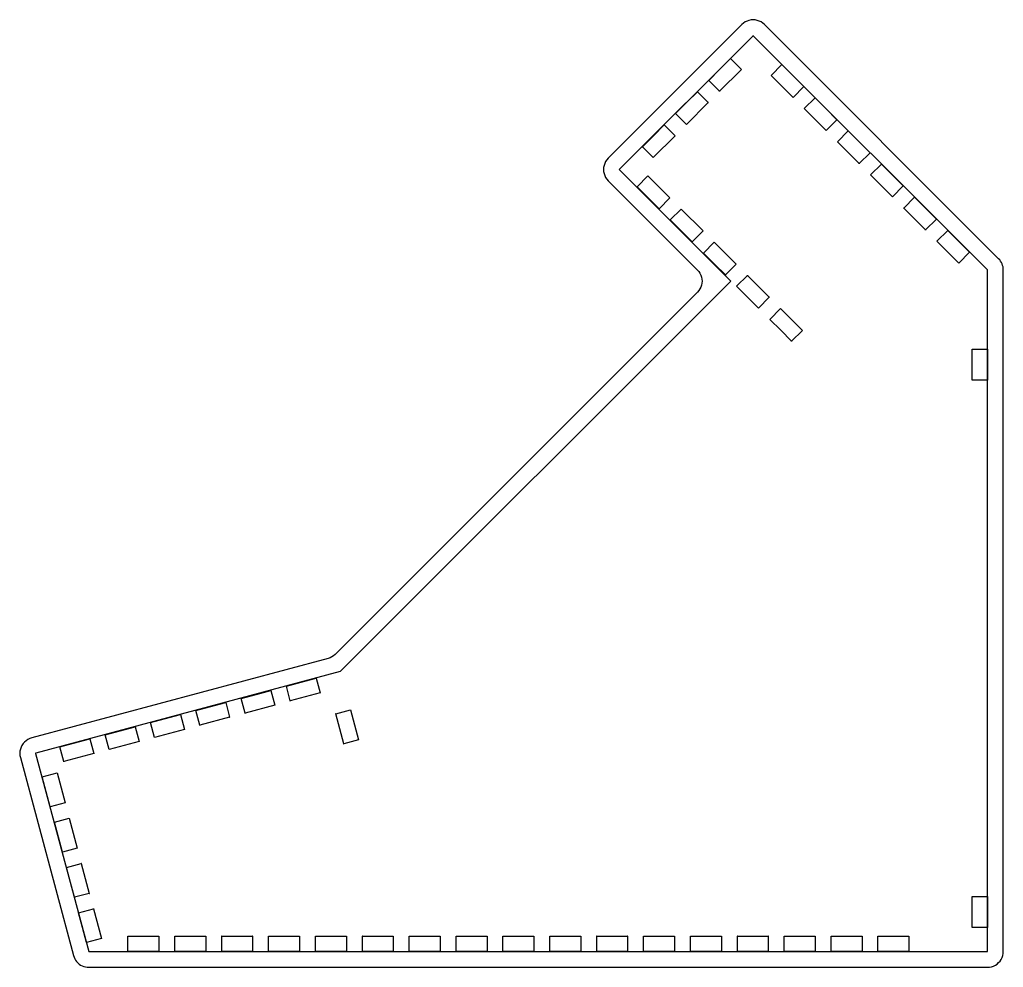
# Model space of a CAD drawing. Extents: x -4034 to 1909, y -3277 to 6509.
# Drawn here: x 10 to 633, y 1972 to 2572 of the extents above; entities that cross this region are included whole.
import ezdxf

# ---------------------------------------------------------------- set-up
doc = ezdxf.new("R2010")
doc.units = 0
doc.layers.add('Layer_1', color=7, linetype='CONTINUOUS')

msp = doc.modelspace()

# ---------------------------------------------------------------- linework, layer by layer
at = {"layer": 'Layer_1', "color": 7}
for points in [[(467.738, 2568.978643), (383.027, 2484.264949)], [(630.444, 2420.553674), (482.022, 2568.978643)], [(474.809, 2561.907501), (390.098, 2477.193807)], [(623.372, 2413.482533), (474.951, 2561.907501)], [(390.098, 2477.052804), (460.738, 2406.411392), (213.34, 2159.008444), (20.374, 2107.302409)], [(383.027, 2469.981663), (439.595, 2413.411532)], [(623.402, 1981.729898), (623.402, 2413.411532)], [(633.402, 1981.729898), (633.402, 2413.411532)], [(439.595, 2399.410252), (210.04, 2169.85066)], [(205.602, 2167.287609), (17.786, 2116.961603)], [(20.303, 2107.180407), (53.924, 1981.703898)], [(10.644, 2104.591355), (44.265, 1979.115846)], [(54.021, 1981.629896), (623.302, 1981.629896)], [(54.021, 1971.629696), (623.302, 1971.629696)]]:
    msp.add_lwpolyline(points, dxfattribs=at)
for points in [[(453.667, 2540.481073), (460.597, 2547.411211), (467.455, 2540.552074), (453.596, 2526.692797), (446.737, 2533.551934), (453.667, 2540.481073)], [(500.088, 2536.627996), (507.018, 2529.697857), (500.159, 2522.83872), (486.3, 2536.697997), (493.159, 2543.557134), (500.088, 2536.627996)], [(432.666, 2519.479653), (439.595, 2526.409791), (446.454, 2519.550654), (432.595, 2505.691377), (425.736, 2512.550514), (432.666, 2519.479653)], [(521.089, 2515.625576), (528.019, 2508.696437), (521.16, 2501.8373), (507.301, 2515.696577), (514.16, 2522.555714), (521.089, 2515.625576)], [(411.665, 2498.478233), (418.594, 2505.408371), (425.453, 2498.549234), (411.594, 2484.689957), (404.735, 2491.548094), (411.665, 2498.478233)], [(542.091, 2494.624156), (549.02, 2487.695017), (542.161, 2480.83588), (528.302, 2494.695157), (535.161, 2501.554294), (542.091, 2494.624156)], [(563.092, 2473.622736), (570.021, 2466.693597), (563.162, 2459.83446), (549.303, 2473.693737), (556.162, 2480.552874), (563.092, 2473.622736)], [(408.341, 2459.233448), (401.412, 2466.162587), (408.271, 2473.021724), (422.13, 2459.162447), (415.271, 2452.303309), (408.341, 2459.233448)], [(584.093, 2452.621316), (591.022, 2445.692177), (584.163, 2438.83304), (570.304, 2452.692317), (577.163, 2459.551454), (584.093, 2452.621316)], [(429.342, 2438.232028), (422.413, 2445.161167), (429.272, 2452.020304), (443.131, 2438.161027), (436.272, 2431.301889), (429.342, 2438.232028)], [(605.094, 2431.619896), (612.023, 2424.690757), (605.164, 2417.83162), (591.305, 2431.690897), (598.164, 2438.550034), (605.094, 2431.619896)], [(450.343, 2417.230608), (443.414, 2424.159746), (450.273, 2431.018884), (464.132, 2417.159606), (457.273, 2410.300469), (450.343, 2417.230608)], [(471.345, 2396.228188), (464.415, 2403.158326), (471.274, 2410.017464), (485.133, 2396.158186), (478.274, 2389.299049), (471.345, 2396.228188)], [(492.346, 2375.226768), (485.416, 2382.156906), (492.275, 2389.016044), (506.134, 2375.156766), (499.275, 2368.297629), (492.346, 2375.226768)], [(623.302, 2353.410332), (623.302, 2343.610136), (613.602, 2343.610136), (613.602, 2363.210528), (623.302, 2363.210528), (623.302, 2353.410332)], [(188.616, 2152.280309), (198.082, 2154.81636), (200.593, 2145.447172), (181.66, 2140.374071), (179.15, 2149.743258), (188.616, 2152.280309)], [(159.928, 2144.593155), (169.394, 2147.129206), (171.905, 2137.760019), (152.972, 2132.686917), (150.462, 2142.056105), (159.928, 2144.593155)], [(131.24, 2136.906002), (140.706, 2139.442052), (143.217, 2130.072865), (124.284, 2124.999763), (121.774, 2134.368951), (131.24, 2136.906002)], [(102.552, 2129.218848), (112.018, 2131.754899), (114.529, 2122.385711), (95.596, 2117.31261), (93.086, 2126.682797), (102.552, 2129.218848)], [(212.933, 2122.767719), (210.396, 2132.233908), (219.766, 2134.743958), (224.839, 2115.81158), (215.469, 2113.301529), (212.933, 2122.767719)], [(73.864, 2121.531694), (83.33, 2124.067745), (85.841, 2114.698557), (66.908, 2109.625456), (64.398, 2118.995643), (73.864, 2121.531694)], [(45.176, 2113.84454), (54.642, 2116.381591), (57.153, 2107.011404), (38.22, 2101.938302), (35.71, 2111.30849), (45.176, 2113.84454)], [(27.032, 2082.84192), (24.495, 2092.30811), (33.865, 2094.81816), (38.938, 2075.885781), (29.568, 2073.375731), (27.032, 2082.84192)], [(34.719, 2054.153347), (32.182, 2063.619536), (41.552, 2066.129586), (46.625, 2047.197207), (37.255, 2044.687157), (34.719, 2054.153347)], [(42.406, 2025.464773), (39.869, 2034.930962), (49.239, 2037.441012), (54.312, 2018.508634), (44.942, 2015.998583), (42.406, 2025.464773)], [(623.302, 2006.680397), (623.302, 1996.880201), (613.602, 1996.880201), (613.602, 2016.480593), (623.302, 2016.480593), (623.302, 2006.680397)], [(50.093, 1996.776199), (47.556, 2006.242388), (56.926, 2008.752439), (61.998, 1989.82006), (52.629, 1987.31001), (50.093, 1996.776199)], [(88.586, 1981.729898), (78.786, 1981.729898), (78.786, 1991.430092), (98.386, 1991.430092), (98.386, 1981.729898), (88.586, 1981.729898)], [(118.286, 1981.729898), (108.486, 1981.729898), (108.486, 1991.430092), (128.086, 1991.430092), (128.086, 1981.729898), (118.286, 1981.729898)], [(147.986, 1981.729898), (138.186, 1981.729898), (138.186, 1991.430092), (157.786, 1991.430092), (157.786, 1981.729898), (147.986, 1981.729898)], [(177.686, 1981.729898), (167.886, 1981.729898), (167.886, 1991.430092), (187.486, 1991.430092), (187.486, 1981.729898), (177.686, 1981.729898)], [(207.386, 1981.729898), (197.586, 1981.729898), (197.586, 1991.430092), (217.186, 1991.430092), (217.186, 1981.729898), (207.386, 1981.729898)], [(237.086, 1981.729898), (227.286, 1981.729898), (227.286, 1991.430092), (246.886, 1991.430092), (246.886, 1981.729898), (237.086, 1981.729898)], [(266.786, 1981.729898), (256.986, 1981.729898), (256.986, 1991.430092), (276.586, 1991.430092), (276.586, 1981.729898), (266.786, 1981.729898)], [(296.486, 1981.729898), (286.686, 1981.729898), (286.686, 1991.430092), (306.286, 1991.430092), (306.286, 1981.729898), (296.486, 1981.729898)], [(326.186, 1981.729898), (316.386, 1981.729898), (316.386, 1991.430092), (335.986, 1991.430092), (335.986, 1981.729898), (326.186, 1981.729898)], [(355.886, 1981.729898), (346.086, 1981.729898), (346.086, 1991.430092), (365.686, 1991.430092), (365.686, 1981.729898), (355.886, 1981.729898)], [(385.586, 1981.729898), (375.786, 1981.729898), (375.786, 1991.430092), (395.386, 1991.430092), (395.386, 1981.729898), (385.586, 1981.729898)], [(415.286, 1981.729898), (405.486, 1981.729898), (405.486, 1991.430092), (425.086, 1991.430092), (425.086, 1981.729898), (415.286, 1981.729898)], [(444.986, 1981.729898), (435.186, 1981.729898), (435.186, 1991.430092), (454.786, 1991.430092), (454.786, 1981.729898), (444.986, 1981.729898)], [(474.686, 1981.729898), (464.886, 1981.729898), (464.886, 1991.430092), (484.486, 1991.430092), (484.486, 1981.729898), (474.686, 1981.729898)], [(504.386, 1981.729898), (494.586, 1981.729898), (494.586, 1991.430092), (514.186, 1991.430092), (514.186, 1981.729898), (504.386, 1981.729898)], [(534.086, 1981.729898), (524.286, 1981.729898), (524.286, 1991.430092), (543.886, 1991.430092), (543.886, 1981.729898), (534.086, 1981.729898)], [(563.786, 1981.729898), (553.986, 1981.729898), (553.986, 1991.430092), (573.586, 1991.430092), (573.586, 1981.729898), (563.786, 1981.729898)], [(54.021, 1981.629896)], [(54.021, 1971.629696)]]:
    msp.add_lwpolyline(points, close=True, dxfattribs=at)
for points in [[(472.266, 2571.592695), (470.553, 2571.133686), (468.992, 2570.231668), (467.738, 2568.978643)], [(477.494, 2571.592695), (475.782, 2572.051704), (473.979, 2572.051704), (472.266, 2571.592695)], [(482.022, 2568.978643), (480.768, 2570.231668), (479.207, 2571.133686), (477.494, 2571.592695)], [(474.951, 2561.907501), (474.912, 2561.946502), (474.848, 2561.946502), (474.809, 2561.907501)], [(460.597, 2547.411211), (460.667, 2547.482213), (460.526, 2547.482213), (460.597, 2547.411211)], [(493.159, 2543.557134), (493.229, 2543.628136), (493.088, 2543.628136), (493.159, 2543.557134)], [(467.455, 2540.552074), (467.526, 2540.481073), (467.526, 2540.623076), (467.455, 2540.552074)], [(486.3, 2536.697997), (486.229, 2536.768999), (486.229, 2536.627996), (486.3, 2536.697997)], [(446.737, 2533.551934), (446.667, 2533.621936), (446.667, 2533.480933), (446.737, 2533.551934)], [(439.595, 2526.409791), (439.666, 2526.480793), (439.525, 2526.480793), (439.595, 2526.409791)], [(453.596, 2526.692797), (453.525, 2526.621796), (453.667, 2526.621796), (453.596, 2526.692797)], [(507.018, 2529.697857), (507.089, 2529.626856), (507.089, 2529.768859), (507.018, 2529.697857)], [(446.454, 2519.550654), (446.525, 2519.479653), (446.525, 2519.621656), (446.454, 2519.550654)], [(500.159, 2522.83872), (500.088, 2522.767719), (500.23, 2522.767719), (500.159, 2522.83872)], [(514.16, 2522.555714), (514.231, 2522.626716), (514.089, 2522.626716), (514.16, 2522.555714)], [(425.736, 2512.550514), (425.665, 2512.620516), (425.665, 2512.479513), (425.736, 2512.550514)], [(507.301, 2515.696577), (507.23, 2515.767579), (507.23, 2515.625576), (507.301, 2515.696577)], [(418.594, 2505.408371), (418.665, 2505.478373), (418.524, 2505.478373), (418.594, 2505.408371)], [(432.595, 2505.691377), (432.524, 2505.620376), (432.666, 2505.620376), (432.595, 2505.691377)], [(528.019, 2508.696437), (528.09, 2508.625436), (528.09, 2508.767439), (528.019, 2508.696437)], [(521.16, 2501.8373), (521.089, 2501.766299), (521.231, 2501.766299), (521.16, 2501.8373)], [(535.161, 2501.554294), (535.232, 2501.625296), (535.09, 2501.625296), (535.161, 2501.554294)], [(425.453, 2498.549234), (425.524, 2498.478233), (425.524, 2498.620236), (425.453, 2498.549234)], [(528.302, 2494.695157), (528.231, 2494.766159), (528.231, 2494.624156), (528.302, 2494.695157)], [(404.735, 2491.548094), (404.664, 2491.619096), (404.664, 2491.478093), (404.735, 2491.548094)], [(549.02, 2487.695017), (549.091, 2487.624016), (549.091, 2487.765019), (549.02, 2487.695017)], [(383.027, 2484.264949), (381.773, 2483.011924), (380.872, 2481.449892), (380.413, 2479.737858)], [(411.594, 2484.689957), (411.523, 2484.618956), (411.665, 2484.618956), (411.594, 2484.689957)], [(542.161, 2480.83588), (542.091, 2480.764879), (542.232, 2480.764879), (542.161, 2480.83588)], [(556.162, 2480.552874), (556.233, 2480.623876), (556.091, 2480.623876), (556.162, 2480.552874)], [(380.413, 2479.737858), (379.954, 2478.024824), (379.954, 2476.221788), (380.413, 2474.508753)], [(380.413, 2474.508753), (380.872, 2472.796719), (381.773, 2471.234688), (383.027, 2469.981663)], [(390.098, 2477.193807), (390.059, 2477.154806), (390.059, 2477.091805), (390.098, 2477.052804)], [(408.271, 2473.021724), (408.341, 2473.092725), (408.2, 2473.092725), (408.271, 2473.021724)], [(549.303, 2473.693737), (549.232, 2473.764739), (549.232, 2473.622736), (549.303, 2473.693737)], [(401.412, 2466.162587), (401.341, 2466.233588), (401.341, 2466.092585), (401.412, 2466.162587)], [(570.021, 2466.693597), (570.092, 2466.622596), (570.092, 2466.763599), (570.021, 2466.693597)], [(422.13, 2459.162447), (422.201, 2459.091445), (422.201, 2459.233448), (422.13, 2459.162447)], [(563.162, 2459.83446), (563.092, 2459.763459), (563.233, 2459.763459), (563.162, 2459.83446)], [(577.163, 2459.551454), (577.234, 2459.622456), (577.092, 2459.622456), (577.163, 2459.551454)], [(415.271, 2452.303309), (415.2, 2452.232308), (415.342, 2452.232308), (415.271, 2452.303309)], [(429.272, 2452.020304), (429.342, 2452.091305), (429.201, 2452.091305), (429.272, 2452.020304)], [(570.304, 2452.692317), (570.233, 2452.763319), (570.233, 2452.621316), (570.304, 2452.692317)], [(422.413, 2445.161167), (422.342, 2445.232168), (422.342, 2445.091165), (422.413, 2445.161167)], [(591.022, 2445.692177), (591.093, 2445.621176), (591.093, 2445.762179), (591.022, 2445.692177)], [(443.131, 2438.161027), (443.202, 2438.090025), (443.202, 2438.232028), (443.131, 2438.161027)], [(584.163, 2438.83304), (584.093, 2438.762039), (584.234, 2438.762039), (584.163, 2438.83304)], [(598.164, 2438.550034), (598.235, 2438.621036), (598.093, 2438.621036), (598.164, 2438.550034)], [(436.272, 2431.301889), (436.201, 2431.230888), (436.343, 2431.230888), (436.272, 2431.301889)], [(450.273, 2431.018884), (450.343, 2431.089885), (450.202, 2431.089885), (450.273, 2431.018884)], [(591.305, 2431.690897), (591.234, 2431.761899), (591.234, 2431.619896), (591.305, 2431.690897)], [(612.023, 2424.690757), (612.094, 2424.619756), (612.094, 2424.760759), (612.023, 2424.690757)], [(443.414, 2424.159746), (443.343, 2424.230748), (443.343, 2424.088745), (443.414, 2424.159746)], [(632.633, 2417.276609), (632.125, 2418.502633), (631.381, 2419.615656), (630.444, 2420.553674)], [(439.595, 2413.411532), (440.824, 2412.182507), (441.708, 2410.652476), (442.158, 2408.973443)], [(464.132, 2417.159606), (464.203, 2417.088605), (464.203, 2417.230608), (464.132, 2417.159606)], [(605.164, 2417.83162), (605.094, 2417.760619), (605.235, 2417.760619), (605.164, 2417.83162)], [(623.402, 2413.411532), (623.402, 2413.438532), (623.391, 2413.463533), (623.372, 2413.482533)], [(633.402, 2413.411532), (633.402, 2414.738558), (633.141, 2416.051584), (632.633, 2417.276609)], [(442.158, 2408.973443), (442.608, 2407.295409), (442.608, 2405.527374), (442.158, 2403.84934)], [(457.273, 2410.300469), (457.202, 2410.229468), (457.344, 2410.229468), (457.273, 2410.300469)], [(460.738, 2406.411392), (460.809, 2406.34039), (460.809, 2406.482393), (460.738, 2406.411392)], [(471.274, 2410.017464), (471.345, 2410.088465), (471.203, 2410.088465), (471.274, 2410.017464)], [(442.158, 2403.84934), (441.708, 2402.170307), (440.824, 2400.639276), (439.595, 2399.410252)], [(464.415, 2403.158326), (464.344, 2403.229328), (464.344, 2403.087325), (464.415, 2403.158326)], [(485.133, 2396.158186), (485.204, 2396.087185), (485.204, 2396.228188), (485.133, 2396.158186)], [(478.274, 2389.299049), (478.203, 2389.228048), (478.345, 2389.228048), (478.274, 2389.299049)], [(492.275, 2389.016044), (492.346, 2389.087045), (492.204, 2389.087045), (492.275, 2389.016044)], [(485.416, 2382.156906), (485.345, 2382.227908), (485.345, 2382.085905), (485.416, 2382.156906)], [(506.134, 2375.156766), (506.205, 2375.085765), (506.205, 2375.226768), (506.134, 2375.156766)], [(499.275, 2368.297629), (499.205, 2368.226628), (499.346, 2368.226628), (499.275, 2368.297629)], [(613.602, 2363.210528), (613.602, 2363.31053), (613.502, 2363.210528), (613.602, 2363.210528)], [(623.302, 2363.210528), (623.402, 2363.210528), (623.302, 2363.31053), (623.302, 2363.210528)], [(613.602, 2343.610136), (613.502, 2343.610136), (613.602, 2343.510134), (613.602, 2343.610136)], [(623.302, 2343.610136), (623.302, 2343.510134), (623.402, 2343.610136), (623.302, 2343.610136)], [(210.04, 2169.85066), (208.811, 2168.621636), (207.28, 2167.737618), (205.602, 2167.287609)], [(213.34, 2159.008444), (213.321, 2158.989443), (213.366, 2159.015444), (213.34, 2159.008444)], [(198.082, 2154.81636), (198.179, 2154.84236), (198.056, 2154.913362), (198.082, 2154.81636)], [(169.394, 2147.129206), (169.491, 2147.155207), (169.368, 2147.226208), (169.394, 2147.129206)], [(179.15, 2149.743258), (179.124, 2149.84026), (179.053, 2149.717258), (179.15, 2149.743258)], [(200.593, 2145.447172), (200.618, 2145.35017), (200.689, 2145.473173), (200.593, 2145.447172)], [(140.706, 2139.442052), (140.803, 2139.468053), (140.68, 2139.539054), (140.706, 2139.442052)], [(150.462, 2142.056105), (150.436, 2142.153106), (150.365, 2142.031104), (150.462, 2142.056105)], [(171.905, 2137.760019), (171.93, 2137.663017), (172.001, 2137.786019), (171.905, 2137.760019)], [(181.66, 2140.374071), (181.564, 2140.34807), (181.686, 2140.277069), (181.66, 2140.374071)], [(112.018, 2131.754899), (112.115, 2131.780899), (111.992, 2131.8519), (112.018, 2131.754899)], [(121.774, 2134.368951), (121.748, 2134.465953), (121.677, 2134.34395), (121.774, 2134.368951)], [(152.972, 2132.686917), (152.876, 2132.660917), (152.998, 2132.589915), (152.972, 2132.686917)], [(210.396, 2132.233908), (210.371, 2132.32991), (210.3, 2132.207908), (210.396, 2132.233908)], [(219.766, 2134.743958), (219.862, 2134.769959), (219.74, 2134.84096), (219.766, 2134.743958)], [(93.086, 2126.682797), (93.06, 2126.778799), (92.989, 2126.656797), (93.086, 2126.682797)], [(143.217, 2130.072865), (143.242, 2129.975863), (143.313, 2130.098865), (143.217, 2130.072865)], [(64.398, 2118.995643), (64.372, 2119.091645), (64.301, 2118.969643), (64.398, 2118.995643)], [(83.33, 2124.067745), (83.427, 2124.093745), (83.304, 2124.164747), (83.33, 2124.067745)], [(114.529, 2122.385711), (114.554, 2122.288709), (114.625, 2122.411712), (114.529, 2122.385711)], [(124.284, 2124.999763), (124.188, 2124.973763), (124.31, 2124.902761), (124.284, 2124.999763)], [(13.258, 2114.34755), (12.005, 2113.094525), (11.103, 2111.532494), (10.644, 2109.81946)], [(17.786, 2116.961603), (16.073, 2116.502593), (14.512, 2115.601575), (13.258, 2114.34755)], [(54.642, 2116.381591), (54.739, 2116.406592), (54.616, 2116.477593), (54.642, 2116.381591)], [(85.841, 2114.698557), (85.866, 2114.601555), (85.937, 2114.724558), (85.841, 2114.698557)], [(95.596, 2117.31261), (95.5, 2117.286609), (95.622, 2117.215608), (95.596, 2117.31261)], [(215.469, 2113.301529), (215.373, 2113.275529), (215.495, 2113.204528), (215.469, 2113.301529)], [(224.839, 2115.81158), (224.865, 2115.715578), (224.935, 2115.83758), (224.839, 2115.81158)], [(10.644, 2109.81946), (10.185, 2108.107426), (10.185, 2106.30439), (10.644, 2104.591355)], [(20.374, 2107.302409), (20.321, 2107.288409), (20.289, 2107.233408), (20.303, 2107.180407)], [(35.71, 2111.30849), (35.684, 2111.404492), (35.613, 2111.282489), (35.71, 2111.30849)], [(57.153, 2107.011404), (57.178, 2106.914402), (57.249, 2107.037404), (57.153, 2107.011404)], [(66.908, 2109.625456), (66.812, 2109.599455), (66.934, 2109.529454), (66.908, 2109.625456)], [(38.22, 2101.938302), (38.124, 2101.912302), (38.246, 2101.8423), (38.22, 2101.938302)], [(33.865, 2094.81816), (33.961, 2094.84416), (33.839, 2094.915162), (33.865, 2094.81816)], [(24.495, 2092.30811), (24.469, 2092.404112), (24.399, 2092.282109), (24.495, 2092.30811)], [(38.938, 2075.885781), (38.964, 2075.789779), (39.034, 2075.911782), (38.938, 2075.885781)], [(29.568, 2073.375731), (29.472, 2073.34973), (29.594, 2073.278729), (29.568, 2073.375731)], [(32.182, 2063.619536), (32.156, 2063.715538), (32.086, 2063.593535), (32.182, 2063.619536)], [(41.552, 2066.129586), (41.648, 2066.155587), (41.526, 2066.226588), (41.552, 2066.129586)], [(37.255, 2044.687157), (37.159, 2044.661157), (37.281, 2044.590155), (37.255, 2044.687157)], [(46.625, 2047.197207), (46.65, 2047.101205), (46.721, 2047.223208), (46.625, 2047.197207)], [(39.869, 2034.930962), (39.843, 2035.026964), (39.773, 2034.904962), (39.869, 2034.930962)], [(49.239, 2037.441012), (49.335, 2037.467013), (49.213, 2037.538014), (49.239, 2037.441012)], [(44.942, 2015.998583), (44.845, 2015.972583), (44.968, 2015.901582), (44.942, 2015.998583)], [(54.312, 2018.508634), (54.337, 2018.412632), (54.408, 2018.534634), (54.312, 2018.508634)], [(613.602, 2016.480593), (613.602, 2016.580595), (613.502, 2016.480593), (613.602, 2016.480593)], [(623.302, 2016.480593), (623.402, 2016.480593), (623.302, 2016.580595), (623.302, 2016.480593)], [(56.926, 2008.752439), (57.022, 2008.778439), (56.9, 2008.84944), (56.926, 2008.752439)], [(47.556, 2006.242388), (47.53, 2006.33839), (47.46, 2006.216388), (47.556, 2006.242388)], [(613.602, 1996.880201), (613.502, 1996.880201), (613.602, 1996.780199), (613.602, 1996.880201)], [(623.302, 1996.880201), (623.302, 1996.780199), (623.402, 1996.880201), (623.302, 1996.880201)], [(61.998, 1989.82006), (62.024, 1989.724058), (62.095, 1989.84606), (61.998, 1989.82006)], [(78.786, 1991.430092), (78.786, 1991.530094), (78.686, 1991.430092), (78.786, 1991.430092)], [(98.386, 1991.430092), (98.486, 1991.430092), (98.386, 1991.530094), (98.386, 1991.430092)], [(108.486, 1991.430092), (108.486, 1991.530094), (108.386, 1991.430092), (108.486, 1991.430092)], [(128.086, 1991.430092), (128.186, 1991.430092), (128.086, 1991.530094), (128.086, 1991.430092)], [(138.186, 1991.430092), (138.186, 1991.530094), (138.086, 1991.430092), (138.186, 1991.430092)], [(157.786, 1991.430092), (157.886, 1991.430092), (157.786, 1991.530094), (157.786, 1991.430092)], [(167.886, 1991.430092), (167.886, 1991.530094), (167.786, 1991.430092), (167.886, 1991.430092)], [(187.486, 1991.430092), (187.586, 1991.430092), (187.486, 1991.530094), (187.486, 1991.430092)], [(197.586, 1991.430092), (197.586, 1991.530094), (197.486, 1991.430092), (197.586, 1991.430092)], [(217.186, 1991.430092), (217.286, 1991.430092), (217.186, 1991.530094), (217.186, 1991.430092)], [(227.286, 1991.430092), (227.286, 1991.530094), (227.186, 1991.430092), (227.286, 1991.430092)], [(246.886, 1991.430092), (246.986, 1991.430092), (246.886, 1991.530094), (246.886, 1991.430092)], [(256.986, 1991.430092), (256.986, 1991.530094), (256.886, 1991.430092), (256.986, 1991.430092)], [(276.586, 1991.430092), (276.686, 1991.430092), (276.586, 1991.530094), (276.586, 1991.430092)], [(286.686, 1991.430092), (286.686, 1991.530094), (286.586, 1991.430092), (286.686, 1991.430092)], [(306.286, 1991.430092), (306.386, 1991.430092), (306.286, 1991.530094), (306.286, 1991.430092)], [(316.386, 1991.430092), (316.386, 1991.530094), (316.286, 1991.430092), (316.386, 1991.430092)], [(335.986, 1991.430092), (336.086, 1991.430092), (335.986, 1991.530094), (335.986, 1991.430092)], [(346.086, 1991.430092), (346.086, 1991.530094), (345.986, 1991.430092), (346.086, 1991.430092)], [(365.686, 1991.430092), (365.786, 1991.430092), (365.686, 1991.530094), (365.686, 1991.430092)], [(375.786, 1991.430092), (375.786, 1991.530094), (375.686, 1991.430092), (375.786, 1991.430092)], [(395.386, 1991.430092), (395.486, 1991.430092), (395.386, 1991.530094), (395.386, 1991.430092)], [(405.486, 1991.430092), (405.486, 1991.530094), (405.386, 1991.430092), (405.486, 1991.430092)], [(425.086, 1991.430092), (425.186, 1991.430092), (425.086, 1991.530094), (425.086, 1991.430092)], [(435.186, 1991.430092), (435.186, 1991.530094), (435.086, 1991.430092), (435.186, 1991.430092)], [(454.786, 1991.430092), (454.886, 1991.430092), (454.786, 1991.530094), (454.786, 1991.430092)], [(464.886, 1991.430092), (464.886, 1991.530094), (464.786, 1991.430092), (464.886, 1991.430092)], [(484.486, 1991.430092), (484.586, 1991.430092), (484.486, 1991.530094), (484.486, 1991.430092)], [(494.586, 1991.430092), (494.586, 1991.530094), (494.486, 1991.430092), (494.586, 1991.430092)], [(514.186, 1991.430092), (514.286, 1991.430092), (514.186, 1991.530094), (514.186, 1991.430092)], [(524.286, 1991.430092), (524.286, 1991.530094), (524.186, 1991.430092), (524.286, 1991.430092)], [(543.886, 1991.430092), (543.986, 1991.430092), (543.886, 1991.530094), (543.886, 1991.430092)], [(553.986, 1991.430092), (553.986, 1991.530094), (553.886, 1991.430092), (553.986, 1991.430092)], [(573.586, 1991.430092), (573.686, 1991.430092), (573.586, 1991.530094), (573.586, 1991.430092)], [(52.629, 1987.31001), (52.532, 1987.284009), (52.655, 1987.213008), (52.629, 1987.31001)], [(44.265, 1979.115846), (44.646, 1977.690817), (45.336, 1976.366791), (46.284, 1975.236768)], [(53.924, 1981.703898), (53.936, 1981.659897), (53.975, 1981.629896), (54.021, 1981.629896)], [(78.786, 1981.729898), (78.686, 1981.729898), (78.786, 1981.629896), (78.786, 1981.729898)], [(98.386, 1981.729898), (98.386, 1981.629896), (98.486, 1981.729898), (98.386, 1981.729898)], [(108.486, 1981.729898), (108.386, 1981.729898), (108.486, 1981.629896), (108.486, 1981.729898)], [(128.086, 1981.729898), (128.086, 1981.629896), (128.186, 1981.729898), (128.086, 1981.729898)], [(138.186, 1981.729898), (138.086, 1981.729898), (138.186, 1981.629896), (138.186, 1981.729898)], [(157.786, 1981.729898), (157.786, 1981.629896), (157.886, 1981.729898), (157.786, 1981.729898)], [(167.886, 1981.729898), (167.786, 1981.729898), (167.886, 1981.629896), (167.886, 1981.729898)], [(187.486, 1981.729898), (187.486, 1981.629896), (187.586, 1981.729898), (187.486, 1981.729898)], [(197.586, 1981.729898), (197.486, 1981.729898), (197.586, 1981.629896), (197.586, 1981.729898)], [(217.186, 1981.729898), (217.186, 1981.629896), (217.286, 1981.729898), (217.186, 1981.729898)], [(227.286, 1981.729898), (227.186, 1981.729898), (227.286, 1981.629896), (227.286, 1981.729898)], [(246.886, 1981.729898), (246.886, 1981.629896), (246.986, 1981.729898), (246.886, 1981.729898)], [(256.986, 1981.729898), (256.886, 1981.729898), (256.986, 1981.629896), (256.986, 1981.729898)], [(276.586, 1981.729898), (276.586, 1981.629896), (276.686, 1981.729898), (276.586, 1981.729898)], [(286.686, 1981.729898), (286.586, 1981.729898), (286.686, 1981.629896), (286.686, 1981.729898)], [(306.286, 1981.729898), (306.286, 1981.629896), (306.386, 1981.729898), (306.286, 1981.729898)], [(316.386, 1981.729898), (316.286, 1981.729898), (316.386, 1981.629896), (316.386, 1981.729898)], [(335.986, 1981.729898), (335.986, 1981.629896), (336.086, 1981.729898), (335.986, 1981.729898)], [(346.086, 1981.729898), (345.986, 1981.729898), (346.086, 1981.629896), (346.086, 1981.729898)], [(365.686, 1981.729898), (365.686, 1981.629896), (365.786, 1981.729898), (365.686, 1981.729898)], [(375.786, 1981.729898), (375.686, 1981.729898), (375.786, 1981.629896), (375.786, 1981.729898)], [(395.386, 1981.729898), (395.386, 1981.629896), (395.486, 1981.729898), (395.386, 1981.729898)], [(405.486, 1981.729898), (405.386, 1981.729898), (405.486, 1981.629896), (405.486, 1981.729898)], [(425.086, 1981.729898), (425.086, 1981.629896), (425.186, 1981.729898), (425.086, 1981.729898)], [(435.186, 1981.729898), (435.086, 1981.729898), (435.186, 1981.629896), (435.186, 1981.729898)], [(454.786, 1981.729898), (454.786, 1981.629896), (454.886, 1981.729898), (454.786, 1981.729898)], [(464.886, 1981.729898), (464.786, 1981.729898), (464.886, 1981.629896), (464.886, 1981.729898)], [(484.486, 1981.729898), (484.486, 1981.629896), (484.586, 1981.729898), (484.486, 1981.729898)], [(494.586, 1981.729898), (494.486, 1981.729898), (494.586, 1981.629896), (494.586, 1981.729898)], [(514.186, 1981.729898), (514.186, 1981.629896), (514.286, 1981.729898), (514.186, 1981.729898)], [(524.286, 1981.729898), (524.186, 1981.729898), (524.286, 1981.629896), (524.286, 1981.729898)], [(543.886, 1981.729898), (543.886, 1981.629896), (543.986, 1981.729898), (543.886, 1981.729898)], [(553.986, 1981.729898), (553.886, 1981.729898), (553.986, 1981.629896), (553.986, 1981.729898)], [(573.586, 1981.729898), (573.586, 1981.629896), (573.686, 1981.729898), (573.586, 1981.729898)], [(623.302, 1981.629896), (623.357, 1981.629896), (623.402, 1981.673897), (623.402, 1981.729898)], [(628.352, 1972.982723), (629.887, 1973.868741), (631.162, 1975.143766), (632.049, 1976.679797)], [(632.049, 1976.679797), (632.935, 1978.214828), (633.402, 1979.956863), (633.402, 1981.729898)], [(46.284, 1975.236768), (47.232, 1974.107746), (48.415, 1973.198727), (49.752, 1972.575715)], [(49.752, 1972.575715), (51.089, 1971.952703), (52.546, 1971.629696), (54.021, 1971.629696)], [(623.302, 1971.629696), (625.075, 1971.629696), (626.816, 1972.095705), (628.352, 1972.982723)]]:
    msp.add_open_spline(points, degree=3, dxfattribs=at)

doc.saveas('drawing.dxf')
